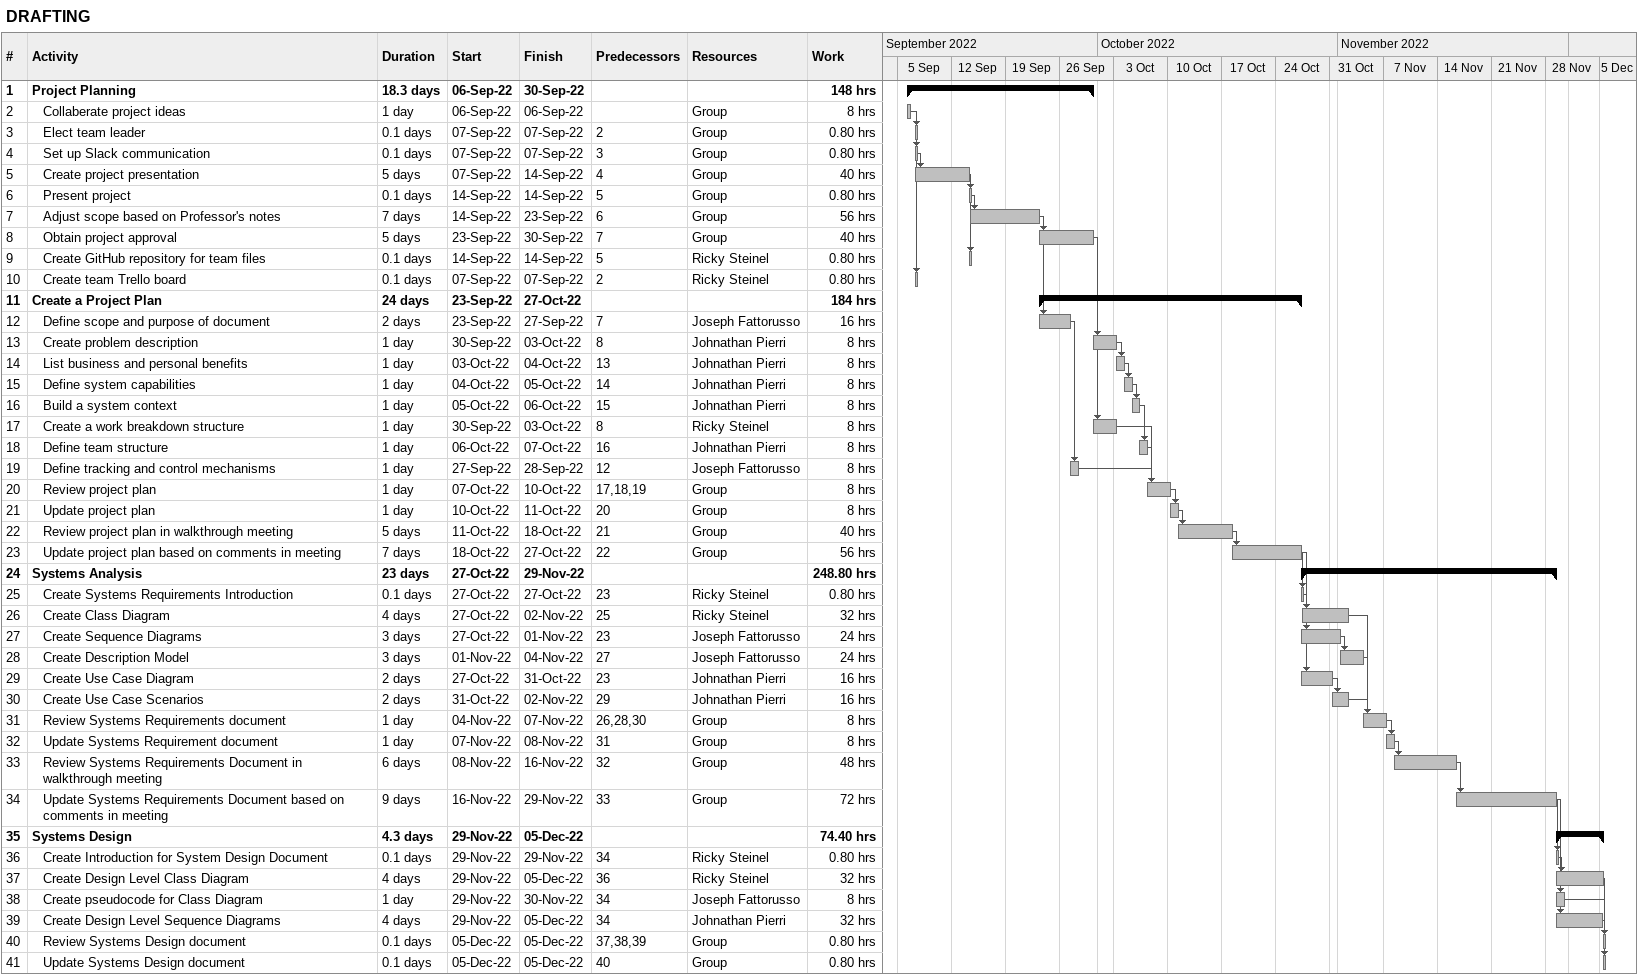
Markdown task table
DRAFTING

| ID | Level | Task | Duration | Start | Finish | Predecessors | Resources | Work (h) |
|---|---|---|---|---|---|---|---|---|
| 1 | 1 | **Project Planning** | 18.3d | 2022-09-06 | 2022-09-30 |  |  | 148 |
| 2 | 2 | Collaberate project ideas | 1d | 2022-09-06 | 2022-09-06 |  | Group | 8 |
| 3 | 2 | Elect team leader | 0.1d | 2022-09-07 | 2022-09-07 | 2 | Group | 0.80 |
| 4 | 2 | Set up Slack communication | 0.1d | 2022-09-07 | 2022-09-07 | 3 | Group | 0.80 |
| 5 | 2 | Create project presentation | 5d | 2022-09-07 | 2022-09-14 | 4 | Group | 40 |
| 6 | 2 | Present project | 0.1d | 2022-09-14 | 2022-09-14 | 5 | Group | 0.80 |
| 7 | 2 | Adjust scope based on Professor's notes | 7d | 2022-09-14 | 2022-09-23 | 6 | Group | 56 |
| 8 | 2 | Obtain project approval | 5d | 2022-09-23 | 2022-09-30 | 7 | Group | 40 |
| 9 | 2 | Create GitHub repository for team files | 0.1d | 2022-09-14 | 2022-09-14 | 5 | Ricky Steinel | 0.80 |
| 10 | 2 | Create team Trello board | 0.1d | 2022-09-07 | 2022-09-07 | 2 | Ricky Steinel | 0.80 |
| 11 | 1 | **Create a Project Plan** | 24d | 2022-09-23 | 2022-10-27 |  |  | 184 |
| 12 | 2 | Define scope and purpose of document | 2d | 2022-09-23 | 2022-09-27 | 7 | Joseph Fattorusso | 16 |
| 13 | 2 | Create problem description | 1d | 2022-09-30 | 2022-10-03 | 8 | Johnathan Pierri | 8 |
| 14 | 2 | List business and personal benefits | 1d | 2022-10-03 | 2022-10-04 | 13 | Johnathan Pierri | 8 |
| 15 | 2 | Define system capabilities | 1d | 2022-10-04 | 2022-10-05 | 14 | Johnathan Pierri | 8 |
| 16 | 2 | Build a system context | 1d | 2022-10-05 | 2022-10-06 | 15 | Johnathan Pierri | 8 |
| 17 | 2 | Create a work breakdown structure | 1d | 2022-09-30 | 2022-10-03 | 8 | Ricky Steinel | 8 |
| 18 | 2 | Define team structure | 1d | 2022-10-06 | 2022-10-07 | 16 | Johnathan Pierri | 8 |
| 19 | 2 | Define tracking and control mechanisms | 1d | 2022-09-27 | 2022-09-28 | 12 | Joseph Fattorusso | 8 |
| 20 | 2 | Review project plan | 1d | 2022-10-07 | 2022-10-10 | 17, 18, 19 | Group | 8 |
| 21 | 2 | Update project plan | 1d | 2022-10-10 | 2022-10-11 | 20 | Group | 8 |
| 22 | 2 | Review project plan in walkthrough meeting | 5d | 2022-10-11 | 2022-10-18 | 21 | Group | 40 |
| 23 | 2 | Update project plan based on comments in meeting | 7d | 2022-10-18 | 2022-10-27 | 22 | Group | 56 |
| 24 | 1 | **Systems Analysis** | 23d | 2022-10-27 | 2022-11-29 |  |  | 248.80 |
| 25 | 2 | Create Systems Requirements Introduction | 0.1d | 2022-10-27 | 2022-10-27 | 23 | Ricky Steinel | 0.80 |
| 26 | 2 | Create Class Diagram | 4d | 2022-10-27 | 2022-11-02 | 25 | Ricky Steinel | 32 |
| 27 | 2 | Create Sequence Diagrams | 3d | 2022-10-27 | 2022-11-01 | 23 | Joseph Fattorusso | 24 |
| 28 | 2 | Create Description Model | 3d | 2022-11-01 | 2022-11-04 | 27 | Joseph Fattorusso | 24 |
| 29 | 2 | Create Use Case Diagram | 2d | 2022-10-27 | 2022-10-31 | 23 | Johnathan Pierri | 16 |
| 30 | 2 | Create Use Case Scenarios | 2d | 2022-10-31 | 2022-11-02 | 29 | Johnathan Pierri | 16 |
| 31 | 2 | Review Systems Requirements document | 1d | 2022-11-04 | 2022-11-07 | 26, 28, 30 | Group | 8 |
| 32 | 2 | Update Systems Requirement document | 1d | 2022-11-07 | 2022-11-08 | 31 | Group | 8 |
| 33 | 2 | Review Systems Requirements Document in walkthrough meeting | 6d | 2022-11-08 | 2022-11-16 | 32 | Group | 48 |
| 34 | 2 | Update Systems Requirements Document based on comments in meeting | 9d | 2022-11-16 | 2022-11-29 | 33 | Group | 72 |
| 35 | 1 | **Systems Design** | 4.3d | 2022-11-29 | 2022-12-05 |  |  | 74.40 |
| 36 | 2 | Create Introduction for System Design Document | 0.1d | 2022-11-29 | 2022-11-29 | 34 | Ricky Steinel | 0.80 |
| 37 | 2 | Create Design Level Class Diagram | 4d | 2022-11-29 | 2022-12-05 | 36 | Ricky Steinel | 32 |
| 38 | 2 | Create pseudocode for Class Diagram | 1d | 2022-11-29 | 2022-11-30 | 34 | Joseph Fattorusso | 8 |
| 39 | 2 | Create Design Level Sequence Diagrams | 4d | 2022-11-29 | 2022-12-05 | 34 | Johnathan Pierri | 32 |
| 40 | 2 | Review Systems Design document | 0.1d | 2022-12-05 | 2022-12-05 | 37, 38, 39 | Group | 0.80 |
| 41 | 2 | Update Systems Design document | 0.1d | 2022-12-05 | 2022-12-05 | 40 | Group | 0.80 |
